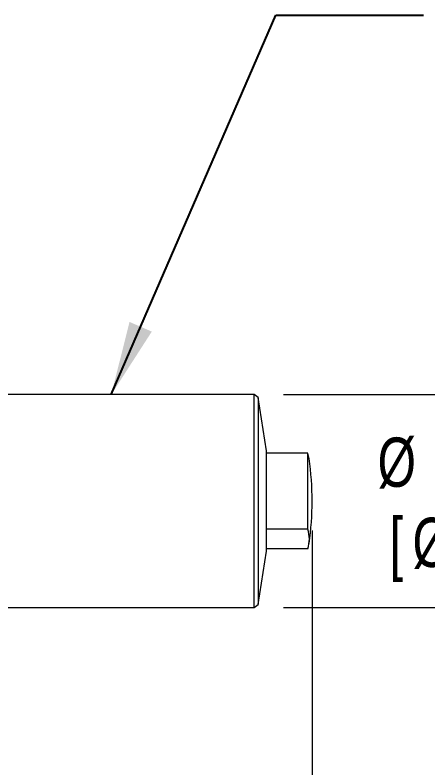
# Model space of a CAD drawing. Header units: millimetres. Extents: x 2 to 278, y 1 to 215.
# Drawn here: x 133.69 to 151.45, y 53.82 to 86.16 of the extents above; entities that cross this region are included whole.
import ezdxf

# ---------------------------------------------------------------- set-up
doc = ezdxf.new("R2010")
doc.units = ezdxf.units.MM
doc.styles.add('SLDTEXTSTYLE0', font='TXT', dxfattribs={"width": 0.75})
doc.dimstyles.new('SLDDIMSTYLE2', dxfattribs={"dimtxt": 2.116667, "dimasz": 3.175, "dimexe": 0, "dimexo": 0.0625, "dimgap": 0.529167, "dimtad": 0, "dimtih": 1, "dimtoh": 1, "dimdec": 1, "dimlfac": 2, "dimrnd": 1e-09, "dimzin": 12, "dimdsep": 46, "dimtxsty": 'SLDTEXTSTYLE0', "dimsah": 1, "dimcen": 0.09, "dimadec": 0, "dimazin": 3, "dimtfac": 1, "dimtdec": 1, "dimtofl": 0, "dimtmove": 0, "dimatfit": 3, "dimfxl": 1, "dimfrac": 2, "dimtolj": 1, "dimtzin": 12, "dimarcsym": 0})
doc.dimstyles.new('SLDDIMSTYLE4', dxfattribs={"dimtxt": 2.116667, "dimasz": 3.175, "dimexe": 0, "dimexo": 0.0625, "dimgap": 0.529167, "dimtad": 0, "dimtih": 1, "dimtoh": 1, "dimdec": 1, "dimlfac": 2, "dimrnd": 1e-09, "dimzin": 12, "dimdsep": 46, "dimtxsty": 'SLDTEXTSTYLE0', "dimsah": 1, "dimcen": 0.09, "dimadec": 0, "dimazin": 3, "dimtfac": 1, "dimtdec": 1, "dimtmove": 0, "dimatfit": 0, "dimfxl": 1, "dimfrac": 2, "dimtolj": 1, "dimtzin": 12, "dimarcsym": 0})
doc.dimstyles.new('SLDDIMSTYLE5', dxfattribs={"dimtxt": 0.18, "dimasz": 3.175, "dimexe": 0, "dimexo": 0.0625, "dimgap": 0, "dimtad": 0, "dimtih": 1, "dimtoh": 1, "dimdec": 0, "dimrnd": 1e-09, "dimzin": 0, "dimdsep": 46, "dimtxsty": 'Standard', "dimsah": 1, "dimcen": 0.09, "dimadec": 0, "dimazin": 0, "dimtfac": 3.175, "dimtdec": 0, "dimtofl": 0, "dimtmove": 0, "dimatfit": 3, "dimfxl": 1, "dimfrac": 2, "dimtolj": 1, "dimtzin": 0, "dimarcsym": 0})

# ---------------------------------------------------------------- blocks, each defined once
blk = doc.blocks.new('_D_14')
at = {"color": 7, "linetype": 'Continuous', "lineweight": 0}
for p, q in [((156.267, 69.855), (156.267, 76.205)), ((145.245, 69.855), (158.045, 69.855)), ((145.245, 60.711), (158.045, 60.711)), ((156.267, 60.711), (156.267, 54.361))]:
    blk.add_line(p, q, dxfattribs=at)
at = {"color": 7, "linetype": 'Continuous', "lineweight": 18}
for points in [[(156.267, 69.855), (156.775, 73.03), (155.759, 73.03)], [(156.267, 60.711), (155.759, 57.536), (156.775, 57.536)]]:
    blk.add_solid(points, dxfattribs=at)
at = {"color": 7, "linetype": 'Continuous', "lineweight": 18, "attachment_point": 1, "style": 'SLDTEXTSTYLE0'}
for s, insert, char_height in [('%%c', (149.288, 68.011), 2.1167), ('18.3', (152.483, 68.011), 2.1167), ('mm', (157.955, 68.011), 2.1167), ('[', (149.799, 64.566), 2.117), ('%%c', (150.791, 64.566), 2.1167), ('0.72in]', (153.986, 64.566), 2.1167)]:
    blk.add_mtext(s, dxfattribs=dict(at, insert=insert, char_height=char_height))
blk = doc.blocks.new('_D_17')
at = {"color": 7, "linetype": 'Continuous', "lineweight": 0}
for p, q in [((146.471, 64.013), (146.471, 35.12)), ((58.114, 59.568), (58.114, 35.12)), ((98.414, 38.85), (97.77, 38.85)), ((97.77, 38.85), (97.77, 35.486)), ((106.171, 38.85), (106.815, 38.85)), ((106.815, 38.85), (106.815, 35.486)), ((58.114, 36.898), (95.233, 36.898)), ((146.471, 36.898), (109.352, 36.898)), ((97.77, 35.486), (98.414, 35.486)), ((106.815, 35.486), (106.171, 35.486))]:
    blk.add_line(p, q, dxfattribs=at)
at = {"color": 7, "linetype": 'Continuous', "lineweight": 18}
for points in [[(58.114, 36.898), (61.289, 36.39), (61.289, 37.406)], [(146.471, 36.898), (143.296, 37.406), (143.296, 36.39)]]:
    blk.add_solid(points, dxfattribs=at)
at = {"color": 7, "linetype": 'Continuous', "lineweight": 18, "char_height": 2.1167, "attachment_point": 1, "style": 'SLDTEXTSTYLE0'}
for s, insert in [('176.7mm', (96.129, 42.007)), ('6.96in', (98.414, 38.215)), ('NOMINAL', (95.662, 34.423))]:
    blk.add_mtext(s, dxfattribs=dict(at, insert=insert))

msp = doc.modelspace()

# ---------------------------------------------------------------- linework, layer by layer
at = {"color": 7, "linetype": 'Continuous', "lineweight": 18}
for p, q in [((143.975, 69.855), (133.332, 69.855)), ((144.147, 69.729), (143.975, 69.855)), ((143.975, 60.961), (143.975, 69.855)), ((144.508, 67.442), (144.147, 69.729)), ((144.147, 69.729), (144.147, 60.836)), ((144.508, 67.337), (144.508, 67.442)), ((144.508, 64.076), (144.508, 67.337)), ((146.286, 67.337), (144.508, 67.337)), ((146.286, 64.076), (146.286, 67.337)), ((144.508, 63.124), (144.508, 64.076)), ((146.286, 64.076), (144.508, 64.076)), ((144.147, 60.836), (144.508, 63.124)), ((146.286, 63.228), (144.508, 63.228)), ((143.975, 60.711), (143.975, 60.961)), ((143.975, 60.711), (144.147, 60.836)), ((133.332, 60.711), (143.975, 60.711))]:
    msp.add_line(p, q, dxfattribs=at)
for centre, radius, start, end in [((144.923, 66.901), 1.431, 8.3068, 17.7406), ((133.771, 65.283), 12.7, 351.738, 8.262), ((144.977, 63.652), 1.376, 342.0563, 17.9437)]:
    msp.add_arc(centre, radius, start, end, dxfattribs=at)

# ---------------------------------------------------------------- dimensions: what is measured, and where the dimension line sits
dim = msp.add_linear_dim(base=(156.267, 60.711), p1=(143.975, 69.855), p2=(143.975, 60.711), angle=90, text='%%c<>mm\\P[%%c0.72in]', dimstyle='SLDDIMSTYLE4', dxfattribs=at)
dim.commit()
dim.dimension.update_dxf_attribs({"geometry": '_D_14', "text_midpoint": (156.267, 65.283), "dimtype": 160})
dim = msp.add_linear_dim(base=(146.471, 36.898), p1=(58.114, 60.838), p2=(146.471, 65.283), text='<>\\PNOMINAL', dimstyle='SLDDIMSTYLE2', dxfattribs=at)
dim.commit()
dim.dimension.update_dxf_attribs({"geometry": '_D_17', "text_midpoint": (102.293, 36.898), "dimtype": 160})

# ---------------------------------------------------------------- leaders
at = {"color": 7, "linetype": 'Continuous', "lineweight": 0}
msp.add_leader([(137.833, 69.858), (144.91, 86.162), (151.26, 86.162)], dimstyle='SLDDIMSTYLE5', dxfattribs=at)

doc.saveas('drawing.dxf')
